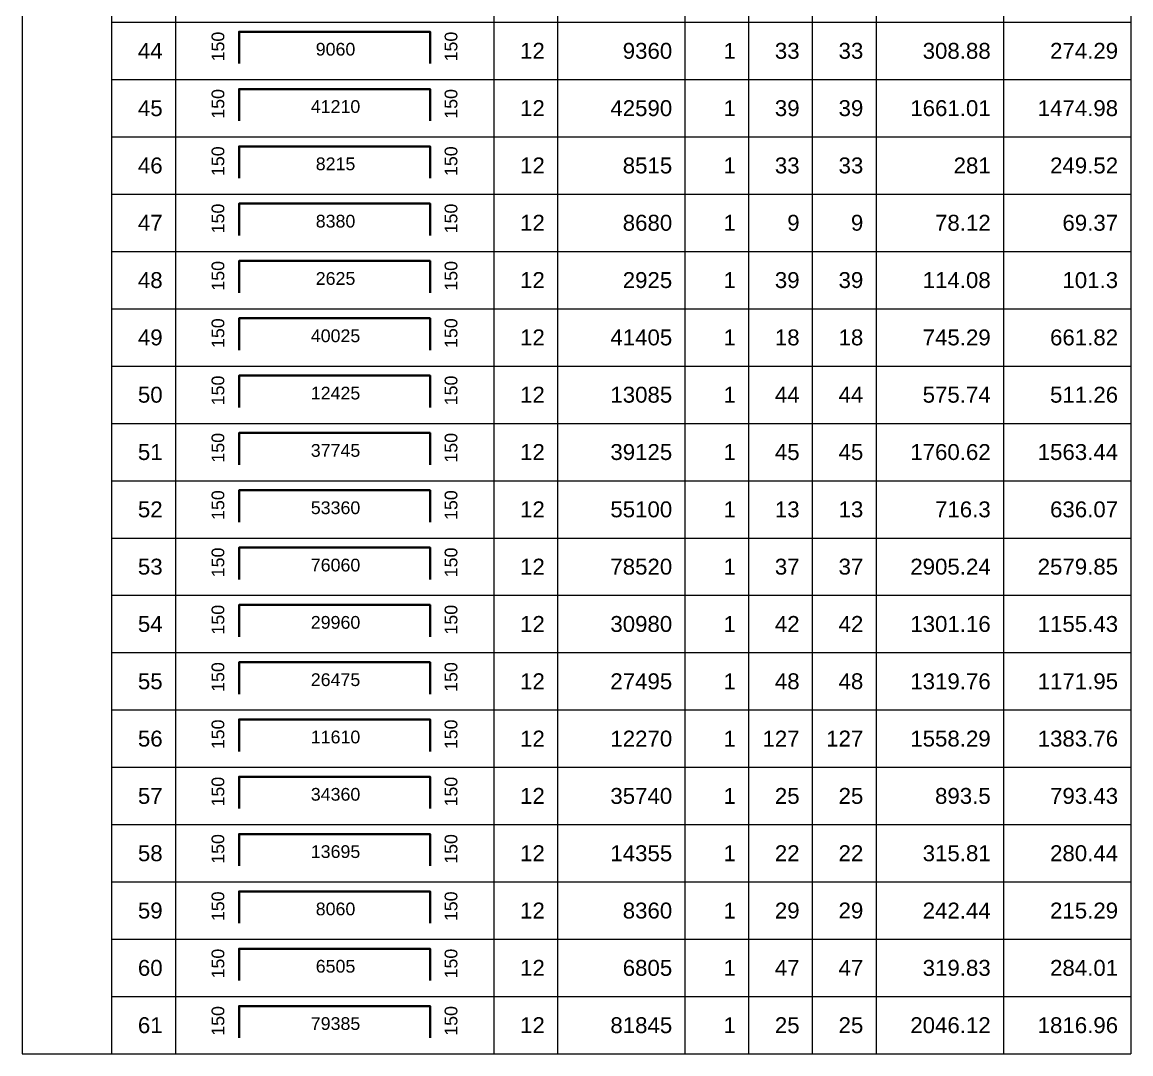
# Model space of a CAD drawing. Header units: millimetres. Extents: x -211477 to 1328726, y -15421 to 98394.
# Drawn here: x 1223840 to 1254473, y -10669 to 17843 of the extents above; entities that cross this region are included whole.
import ezdxf
from ezdxf.enums import TextEntityAlignment as Align

# ---------------------------------------------------------------- set-up
doc = ezdxf.new("R2010")
doc.units = ezdxf.units.MM
doc.header["$MEASUREMENT"] = 0
for name, color, linetype, lineweight in [('NDC_FRAME', 7, 'Continuous', 18), ('NDC_S_REBAR', 4, 'Continuous', 35), ('NDC_S_VN TEXT', 7, 'Continuous', 20), ('NDC_Table', 3, 'Continuous', 20)]:
    doc.layers.add(name, color=color, linetype=linetype, lineweight=lineweight)
doc.styles.add('ARIAL', font='arial.ttf', dxfattribs={"width": 0.8})

# ---------------------------------------------------------------- blocks, each defined once
blk = doc.blocks.new('dang04')
at = {"layer": 'NDC_S_REBAR'}
blk.add_lwpolyline([(3405, -650), (3405, -150), (6405, -150), (6405, -650)], dxfattribs=at)
at = {"layer": 'NDC_Table'}
for p, q in [((0, 0), (0, -900)), ((1405, 0), (1405, -900)), ((2405, 0), (2405, -900)), ((7405, 0), (7405, -900)), ((8405, 0), (8405, -900)), ((10405, 0), (10405, -900)), ((11405, 0), (11405, -900)), ((12405, 0), (12405, -900)), ((13405, 0), (13405, -900)), ((15405, 0), (15405, -900)), ((17405, 0), (17405, -900)), ((1405, -900), (17405, -900))]:
    blk.add_line(p, q, dxfattribs=at)
at = {"layer": 'NDC_S_VN TEXT', "style": 'ARIAL'}
for p in [(3073, -150), (6733, -150)]:
    blk.add_attdef('D03', text='', height=200, rotation=90, dxfattribs=at).set_placement(p, align=Align.MIDDLE_RIGHT)
for p in [(2205, -450), (8205, -450), (10205, -450), (11205, -450), (12205, -450), (13205, -450), (15205, -450), (17205, -450)]:
    blk.add_attdef('D03', text='', height=250, dxfattribs=at).set_placement(p, align=Align.MIDDLE_RIGHT)
blk.add_attdef('D03', text='', height=200, dxfattribs=at).set_placement((4920, -425), align=Align.MIDDLE_CENTER)

msp = doc.modelspace()

# ---------------------------------------------------------------- linework, layer by layer
at = {"layer": 'NDC_FRAME'}
msp.add_line((1223839.6, -10669), (1226312.9, -10669), dxfattribs=at)

# ---------------------------------------------------------------- block references
ref = msp.add_blockref('dang04', (1223839.6, 19427), dxfattribs=dict(at, xscale=1.759999999999996, yscale=1.759999999999996, zscale=1.759999999999996))
ref.add_attrib('D03', '43', dxfattribs={"layer": 'NDC_S_VN TEXT', "height": 440, "style": 'ARIAL'}).set_placement((1227720.9, 18635), align=Align.MIDDLE_RIGHT)
ref.add_attrib('D03', '150', dxfattribs={"layer": 'NDC_S_VN TEXT', "height": 352, "rotation": 90, "style": 'ARIAL'}).set_placement((1229248.7, 19163), align=Align.MIDDLE_RIGHT)
ref.add_attrib('D03', '39595', dxfattribs={"layer": 'NDC_S_VN TEXT', "height": 352, "style": 'ARIAL'}).set_placement((1232498.1, 18679.5), align=Align.MIDDLE_CENTER)
ref.add_attrib('D03', '150', dxfattribs={"layer": 'NDC_S_VN TEXT', "height": 352, "rotation": 90, "style": 'ARIAL'}).set_placement((1235688.8, 19163), align=Align.MIDDLE_RIGHT)
ref.add_attrib('D03', '12', dxfattribs={"layer": 'NDC_S_VN TEXT', "height": 440, "style": 'ARIAL'}).set_placement((1238280.9, 18635), align=Align.MIDDLE_RIGHT)
ref.add_attrib('D03', '40975', dxfattribs={"layer": 'NDC_S_VN TEXT', "height": 440, "style": 'ARIAL'}).set_placement((1241800.9, 18635), align=Align.MIDDLE_RIGHT)
ref.add_attrib('D03', '1', dxfattribs={"layer": 'NDC_S_VN TEXT', "height": 440, "style": 'ARIAL'}).set_placement((1243560.9, 18635), align=Align.MIDDLE_RIGHT)
ref.add_attrib('D03', '39', dxfattribs={"layer": 'NDC_S_VN TEXT', "height": 440, "style": 'ARIAL'}).set_placement((1245320.9, 18635), align=Align.MIDDLE_RIGHT)
ref.add_attrib('D03', '39', dxfattribs={"layer": 'NDC_S_VN TEXT', "height": 440, "style": 'ARIAL'}).set_placement((1247080.9, 18635.6), align=Align.MIDDLE_RIGHT)
ref.add_attrib('D03', '1598.02', dxfattribs={"layer": 'NDC_S_VN TEXT', "height": 440, "style": 'ARIAL'}).set_placement((1250600.9, 18635), align=Align.MIDDLE_RIGHT)
ref.add_attrib('D03', '1419.05', dxfattribs={"layer": 'NDC_S_VN TEXT', "height": 440, "style": 'ARIAL'}).set_placement((1254120.9, 18635), align=Align.MIDDLE_RIGHT)
ref = msp.add_blockref('dang04', (1223839.6, 17843), dxfattribs=dict(at, xscale=1.759999999999996, yscale=1.759999999999996, zscale=1.759999999999996))
ref.add_attrib('D03', '44', dxfattribs={"layer": 'NDC_S_VN TEXT', "height": 440, "style": 'ARIAL'}).set_placement((1227720.9, 17051), align=Align.MIDDLE_RIGHT)
ref.add_attrib('D03', '150', dxfattribs={"layer": 'NDC_S_VN TEXT', "height": 352, "rotation": 90, "style": 'ARIAL'}).set_placement((1229248.7, 17579), align=Align.MIDDLE_RIGHT)
ref.add_attrib('D03', '9060', dxfattribs={"layer": 'NDC_S_VN TEXT', "height": 352, "style": 'ARIAL'}).set_placement((1232498.1, 17095.5), align=Align.MIDDLE_CENTER)
ref.add_attrib('D03', '150', dxfattribs={"layer": 'NDC_S_VN TEXT', "height": 352, "rotation": 90, "style": 'ARIAL'}).set_placement((1235688.8, 17579), align=Align.MIDDLE_RIGHT)
ref.add_attrib('D03', '12', dxfattribs={"layer": 'NDC_S_VN TEXT', "height": 440, "style": 'ARIAL'}).set_placement((1238280.9, 17051), align=Align.MIDDLE_RIGHT)
ref.add_attrib('D03', '9360', dxfattribs={"layer": 'NDC_S_VN TEXT', "height": 440, "style": 'ARIAL'}).set_placement((1241800.9, 17051), align=Align.MIDDLE_RIGHT)
ref.add_attrib('D03', '1', dxfattribs={"layer": 'NDC_S_VN TEXT', "height": 440, "style": 'ARIAL'}).set_placement((1243560.9, 17051), align=Align.MIDDLE_RIGHT)
ref.add_attrib('D03', '33', dxfattribs={"layer": 'NDC_S_VN TEXT', "height": 440, "style": 'ARIAL'}).set_placement((1245320.9, 17051), align=Align.MIDDLE_RIGHT)
ref.add_attrib('D03', '33', dxfattribs={"layer": 'NDC_S_VN TEXT', "height": 440, "style": 'ARIAL'}).set_placement((1247080.9, 17051.6), align=Align.MIDDLE_RIGHT)
ref.add_attrib('D03', '308.88', dxfattribs={"layer": 'NDC_S_VN TEXT', "height": 440, "style": 'ARIAL'}).set_placement((1250600.9, 17051), align=Align.MIDDLE_RIGHT)
ref.add_attrib('D03', '274.29', dxfattribs={"layer": 'NDC_S_VN TEXT', "height": 440, "style": 'ARIAL'}).set_placement((1254120.9, 17051), align=Align.MIDDLE_RIGHT)
ref = msp.add_blockref('dang04', (1223839.6, 16259), dxfattribs=dict(at, xscale=1.759999999999996, yscale=1.759999999999996, zscale=1.759999999999996))
ref.add_attrib('D03', '45', dxfattribs={"layer": 'NDC_S_VN TEXT', "height": 440, "style": 'ARIAL'}).set_placement((1227720.9, 15467), align=Align.MIDDLE_RIGHT)
ref.add_attrib('D03', '150', dxfattribs={"layer": 'NDC_S_VN TEXT', "height": 352, "rotation": 90, "style": 'ARIAL'}).set_placement((1229248.7, 15995), align=Align.MIDDLE_RIGHT)
ref.add_attrib('D03', '41210', dxfattribs={"layer": 'NDC_S_VN TEXT', "height": 352, "style": 'ARIAL'}).set_placement((1232498.1, 15511.5), align=Align.MIDDLE_CENTER)
ref.add_attrib('D03', '150', dxfattribs={"layer": 'NDC_S_VN TEXT', "height": 352, "rotation": 90, "style": 'ARIAL'}).set_placement((1235688.8, 15995), align=Align.MIDDLE_RIGHT)
ref.add_attrib('D03', '12', dxfattribs={"layer": 'NDC_S_VN TEXT', "height": 440, "style": 'ARIAL'}).set_placement((1238280.9, 15467), align=Align.MIDDLE_RIGHT)
ref.add_attrib('D03', '42590', dxfattribs={"layer": 'NDC_S_VN TEXT', "height": 440, "style": 'ARIAL'}).set_placement((1241800.9, 15467), align=Align.MIDDLE_RIGHT)
ref.add_attrib('D03', '1', dxfattribs={"layer": 'NDC_S_VN TEXT', "height": 440, "style": 'ARIAL'}).set_placement((1243560.9, 15467), align=Align.MIDDLE_RIGHT)
ref.add_attrib('D03', '39', dxfattribs={"layer": 'NDC_S_VN TEXT', "height": 440, "style": 'ARIAL'}).set_placement((1245320.9, 15467), align=Align.MIDDLE_RIGHT)
ref.add_attrib('D03', '39', dxfattribs={"layer": 'NDC_S_VN TEXT', "height": 440, "style": 'ARIAL'}).set_placement((1247080.9, 15467.6), align=Align.MIDDLE_RIGHT)
ref.add_attrib('D03', '1661.01', dxfattribs={"layer": 'NDC_S_VN TEXT', "height": 440, "style": 'ARIAL'}).set_placement((1250600.9, 15467), align=Align.MIDDLE_RIGHT)
ref.add_attrib('D03', '1474.98', dxfattribs={"layer": 'NDC_S_VN TEXT', "height": 440, "style": 'ARIAL'}).set_placement((1254120.9, 15467), align=Align.MIDDLE_RIGHT)
ref = msp.add_blockref('dang04', (1223839.6, 14675), dxfattribs=dict(at, xscale=1.759999999999996, yscale=1.759999999999996, zscale=1.759999999999996))
ref.add_attrib('D03', '46', dxfattribs={"layer": 'NDC_S_VN TEXT', "height": 440, "style": 'ARIAL'}).set_placement((1227720.9, 13883), align=Align.MIDDLE_RIGHT)
ref.add_attrib('D03', '150', dxfattribs={"layer": 'NDC_S_VN TEXT', "height": 352, "rotation": 90, "style": 'ARIAL'}).set_placement((1229248.7, 14411), align=Align.MIDDLE_RIGHT)
ref.add_attrib('D03', '8215', dxfattribs={"layer": 'NDC_S_VN TEXT', "height": 352, "style": 'ARIAL'}).set_placement((1232498.1, 13927.5), align=Align.MIDDLE_CENTER)
ref.add_attrib('D03', '150', dxfattribs={"layer": 'NDC_S_VN TEXT', "height": 352, "rotation": 90, "style": 'ARIAL'}).set_placement((1235688.8, 14411), align=Align.MIDDLE_RIGHT)
ref.add_attrib('D03', '12', dxfattribs={"layer": 'NDC_S_VN TEXT', "height": 440, "style": 'ARIAL'}).set_placement((1238280.9, 13883), align=Align.MIDDLE_RIGHT)
ref.add_attrib('D03', '8515', dxfattribs={"layer": 'NDC_S_VN TEXT', "height": 440, "style": 'ARIAL'}).set_placement((1241800.9, 13883), align=Align.MIDDLE_RIGHT)
ref.add_attrib('D03', '1', dxfattribs={"layer": 'NDC_S_VN TEXT', "height": 440, "style": 'ARIAL'}).set_placement((1243560.9, 13883), align=Align.MIDDLE_RIGHT)
ref.add_attrib('D03', '33', dxfattribs={"layer": 'NDC_S_VN TEXT', "height": 440, "style": 'ARIAL'}).set_placement((1245320.9, 13883), align=Align.MIDDLE_RIGHT)
ref.add_attrib('D03', '33', dxfattribs={"layer": 'NDC_S_VN TEXT', "height": 440, "style": 'ARIAL'}).set_placement((1247080.9, 13883.6), align=Align.MIDDLE_RIGHT)
ref.add_attrib('D03', '281', dxfattribs={"layer": 'NDC_S_VN TEXT', "height": 440, "style": 'ARIAL'}).set_placement((1250600.9, 13883), align=Align.MIDDLE_RIGHT)
ref.add_attrib('D03', '249.52', dxfattribs={"layer": 'NDC_S_VN TEXT', "height": 440, "style": 'ARIAL'}).set_placement((1254120.9, 13883), align=Align.MIDDLE_RIGHT)
ref = msp.add_blockref('dang04', (1223839.6, 13091), dxfattribs=dict(at, xscale=1.759999999999996, yscale=1.759999999999996, zscale=1.759999999999996))
ref.add_attrib('D03', '47', dxfattribs={"layer": 'NDC_S_VN TEXT', "height": 440, "style": 'ARIAL'}).set_placement((1227720.9, 12299), align=Align.MIDDLE_RIGHT)
ref.add_attrib('D03', '150', dxfattribs={"layer": 'NDC_S_VN TEXT', "height": 352, "rotation": 90, "style": 'ARIAL'}).set_placement((1229248.7, 12827), align=Align.MIDDLE_RIGHT)
ref.add_attrib('D03', '8380', dxfattribs={"layer": 'NDC_S_VN TEXT', "height": 352, "style": 'ARIAL'}).set_placement((1232498.1, 12343.5), align=Align.MIDDLE_CENTER)
ref.add_attrib('D03', '150', dxfattribs={"layer": 'NDC_S_VN TEXT', "height": 352, "rotation": 90, "style": 'ARIAL'}).set_placement((1235688.8, 12827), align=Align.MIDDLE_RIGHT)
ref.add_attrib('D03', '12', dxfattribs={"layer": 'NDC_S_VN TEXT', "height": 440, "style": 'ARIAL'}).set_placement((1238280.9, 12299), align=Align.MIDDLE_RIGHT)
ref.add_attrib('D03', '8680', dxfattribs={"layer": 'NDC_S_VN TEXT', "height": 440, "style": 'ARIAL'}).set_placement((1241800.9, 12299), align=Align.MIDDLE_RIGHT)
ref.add_attrib('D03', '1', dxfattribs={"layer": 'NDC_S_VN TEXT', "height": 440, "style": 'ARIAL'}).set_placement((1243560.9, 12299), align=Align.MIDDLE_RIGHT)
ref.add_attrib('D03', '9', dxfattribs={"layer": 'NDC_S_VN TEXT', "height": 440, "style": 'ARIAL'}).set_placement((1245320.9, 12299), align=Align.MIDDLE_RIGHT)
ref.add_attrib('D03', '9', dxfattribs={"layer": 'NDC_S_VN TEXT', "height": 440, "style": 'ARIAL'}).set_placement((1247080.9, 12299.6), align=Align.MIDDLE_RIGHT)
ref.add_attrib('D03', '78.12', dxfattribs={"layer": 'NDC_S_VN TEXT', "height": 440, "style": 'ARIAL'}).set_placement((1250600.9, 12299), align=Align.MIDDLE_RIGHT)
ref.add_attrib('D03', '69.37', dxfattribs={"layer": 'NDC_S_VN TEXT', "height": 440, "style": 'ARIAL'}).set_placement((1254120.9, 12299), align=Align.MIDDLE_RIGHT)
ref = msp.add_blockref('dang04', (1223839.6, 11507), dxfattribs=dict(at, xscale=1.759999999999996, yscale=1.759999999999996, zscale=1.759999999999996))
ref.add_attrib('D03', '48', dxfattribs={"layer": 'NDC_S_VN TEXT', "height": 440, "style": 'ARIAL'}).set_placement((1227720.9, 10715), align=Align.MIDDLE_RIGHT)
ref.add_attrib('D03', '150', dxfattribs={"layer": 'NDC_S_VN TEXT', "height": 352, "rotation": 90, "style": 'ARIAL'}).set_placement((1229248.7, 11243), align=Align.MIDDLE_RIGHT)
ref.add_attrib('D03', '2625', dxfattribs={"layer": 'NDC_S_VN TEXT', "height": 352, "style": 'ARIAL'}).set_placement((1232498.1, 10759.5), align=Align.MIDDLE_CENTER)
ref.add_attrib('D03', '150', dxfattribs={"layer": 'NDC_S_VN TEXT', "height": 352, "rotation": 90, "style": 'ARIAL'}).set_placement((1235688.8, 11243), align=Align.MIDDLE_RIGHT)
ref.add_attrib('D03', '12', dxfattribs={"layer": 'NDC_S_VN TEXT', "height": 440, "style": 'ARIAL'}).set_placement((1238280.9, 10715), align=Align.MIDDLE_RIGHT)
ref.add_attrib('D03', '2925', dxfattribs={"layer": 'NDC_S_VN TEXT', "height": 440, "style": 'ARIAL'}).set_placement((1241800.9, 10715), align=Align.MIDDLE_RIGHT)
ref.add_attrib('D03', '1', dxfattribs={"layer": 'NDC_S_VN TEXT', "height": 440, "style": 'ARIAL'}).set_placement((1243560.9, 10715), align=Align.MIDDLE_RIGHT)
ref.add_attrib('D03', '39', dxfattribs={"layer": 'NDC_S_VN TEXT', "height": 440, "style": 'ARIAL'}).set_placement((1245320.9, 10715), align=Align.MIDDLE_RIGHT)
ref.add_attrib('D03', '39', dxfattribs={"layer": 'NDC_S_VN TEXT', "height": 440, "style": 'ARIAL'}).set_placement((1247080.9, 10715.6), align=Align.MIDDLE_RIGHT)
ref.add_attrib('D03', '114.08', dxfattribs={"layer": 'NDC_S_VN TEXT', "height": 440, "style": 'ARIAL'}).set_placement((1250600.9, 10715), align=Align.MIDDLE_RIGHT)
ref.add_attrib('D03', '101.3', dxfattribs={"layer": 'NDC_S_VN TEXT', "height": 440, "style": 'ARIAL'}).set_placement((1254120.9, 10715), align=Align.MIDDLE_RIGHT)
ref = msp.add_blockref('dang04', (1223839.6, 9923), dxfattribs=dict(at, xscale=1.759999999999996, yscale=1.759999999999996, zscale=1.759999999999996))
ref.add_attrib('D03', '49', dxfattribs={"layer": 'NDC_S_VN TEXT', "height": 440, "style": 'ARIAL'}).set_placement((1227720.9, 9131), align=Align.MIDDLE_RIGHT)
ref.add_attrib('D03', '150', dxfattribs={"layer": 'NDC_S_VN TEXT', "height": 352, "rotation": 90, "style": 'ARIAL'}).set_placement((1229248.7, 9659), align=Align.MIDDLE_RIGHT)
ref.add_attrib('D03', '40025', dxfattribs={"layer": 'NDC_S_VN TEXT', "height": 352, "style": 'ARIAL'}).set_placement((1232498.1, 9175.5), align=Align.MIDDLE_CENTER)
ref.add_attrib('D03', '150', dxfattribs={"layer": 'NDC_S_VN TEXT', "height": 352, "rotation": 90, "style": 'ARIAL'}).set_placement((1235688.8, 9659), align=Align.MIDDLE_RIGHT)
ref.add_attrib('D03', '12', dxfattribs={"layer": 'NDC_S_VN TEXT', "height": 440, "style": 'ARIAL'}).set_placement((1238280.9, 9131), align=Align.MIDDLE_RIGHT)
ref.add_attrib('D03', '41405', dxfattribs={"layer": 'NDC_S_VN TEXT', "height": 440, "style": 'ARIAL'}).set_placement((1241800.9, 9131), align=Align.MIDDLE_RIGHT)
ref.add_attrib('D03', '1', dxfattribs={"layer": 'NDC_S_VN TEXT', "height": 440, "style": 'ARIAL'}).set_placement((1243560.9, 9131), align=Align.MIDDLE_RIGHT)
ref.add_attrib('D03', '18', dxfattribs={"layer": 'NDC_S_VN TEXT', "height": 440, "style": 'ARIAL'}).set_placement((1245320.9, 9131), align=Align.MIDDLE_RIGHT)
ref.add_attrib('D03', '18', dxfattribs={"layer": 'NDC_S_VN TEXT', "height": 440, "style": 'ARIAL'}).set_placement((1247080.9, 9131.6), align=Align.MIDDLE_RIGHT)
ref.add_attrib('D03', '745.29', dxfattribs={"layer": 'NDC_S_VN TEXT', "height": 440, "style": 'ARIAL'}).set_placement((1250600.9, 9131), align=Align.MIDDLE_RIGHT)
ref.add_attrib('D03', '661.82', dxfattribs={"layer": 'NDC_S_VN TEXT', "height": 440, "style": 'ARIAL'}).set_placement((1254120.9, 9131), align=Align.MIDDLE_RIGHT)
ref = msp.add_blockref('dang04', (1223839.6, 8339), dxfattribs=dict(at, xscale=1.759999999999996, yscale=1.759999999999996, zscale=1.759999999999996))
ref.add_attrib('D03', '50', dxfattribs={"layer": 'NDC_S_VN TEXT', "height": 440, "style": 'ARIAL'}).set_placement((1227720.9, 7547), align=Align.MIDDLE_RIGHT)
ref.add_attrib('D03', '150', dxfattribs={"layer": 'NDC_S_VN TEXT', "height": 352, "rotation": 90, "style": 'ARIAL'}).set_placement((1229248.7, 8075), align=Align.MIDDLE_RIGHT)
ref.add_attrib('D03', '12425', dxfattribs={"layer": 'NDC_S_VN TEXT', "height": 352, "style": 'ARIAL'}).set_placement((1232498.1, 7591.5), align=Align.MIDDLE_CENTER)
ref.add_attrib('D03', '150', dxfattribs={"layer": 'NDC_S_VN TEXT', "height": 352, "rotation": 90, "style": 'ARIAL'}).set_placement((1235688.8, 8075), align=Align.MIDDLE_RIGHT)
ref.add_attrib('D03', '12', dxfattribs={"layer": 'NDC_S_VN TEXT', "height": 440, "style": 'ARIAL'}).set_placement((1238280.9, 7547), align=Align.MIDDLE_RIGHT)
ref.add_attrib('D03', '13085', dxfattribs={"layer": 'NDC_S_VN TEXT', "height": 440, "style": 'ARIAL'}).set_placement((1241800.9, 7547), align=Align.MIDDLE_RIGHT)
ref.add_attrib('D03', '1', dxfattribs={"layer": 'NDC_S_VN TEXT', "height": 440, "style": 'ARIAL'}).set_placement((1243560.9, 7547), align=Align.MIDDLE_RIGHT)
ref.add_attrib('D03', '44', dxfattribs={"layer": 'NDC_S_VN TEXT', "height": 440, "style": 'ARIAL'}).set_placement((1245320.9, 7547), align=Align.MIDDLE_RIGHT)
ref.add_attrib('D03', '44', dxfattribs={"layer": 'NDC_S_VN TEXT', "height": 440, "style": 'ARIAL'}).set_placement((1247080.9, 7547.6), align=Align.MIDDLE_RIGHT)
ref.add_attrib('D03', '575.74', dxfattribs={"layer": 'NDC_S_VN TEXT', "height": 440, "style": 'ARIAL'}).set_placement((1250600.9, 7547), align=Align.MIDDLE_RIGHT)
ref.add_attrib('D03', '511.26', dxfattribs={"layer": 'NDC_S_VN TEXT', "height": 440, "style": 'ARIAL'}).set_placement((1254120.9, 7547), align=Align.MIDDLE_RIGHT)
ref = msp.add_blockref('dang04', (1223839.6, 6755), dxfattribs=dict(at, xscale=1.759999999999996, yscale=1.759999999999996, zscale=1.759999999999996))
ref.add_attrib('D03', '51', dxfattribs={"layer": 'NDC_S_VN TEXT', "height": 440, "style": 'ARIAL'}).set_placement((1227720.9, 5963), align=Align.MIDDLE_RIGHT)
ref.add_attrib('D03', '150', dxfattribs={"layer": 'NDC_S_VN TEXT', "height": 352, "rotation": 90, "style": 'ARIAL'}).set_placement((1229248.7, 6491), align=Align.MIDDLE_RIGHT)
ref.add_attrib('D03', '37745', dxfattribs={"layer": 'NDC_S_VN TEXT', "height": 352, "style": 'ARIAL'}).set_placement((1232498.1, 6007.5), align=Align.MIDDLE_CENTER)
ref.add_attrib('D03', '150', dxfattribs={"layer": 'NDC_S_VN TEXT', "height": 352, "rotation": 90, "style": 'ARIAL'}).set_placement((1235688.8, 6491), align=Align.MIDDLE_RIGHT)
ref.add_attrib('D03', '12', dxfattribs={"layer": 'NDC_S_VN TEXT', "height": 440, "style": 'ARIAL'}).set_placement((1238280.9, 5963), align=Align.MIDDLE_RIGHT)
ref.add_attrib('D03', '39125', dxfattribs={"layer": 'NDC_S_VN TEXT', "height": 440, "style": 'ARIAL'}).set_placement((1241800.9, 5963), align=Align.MIDDLE_RIGHT)
ref.add_attrib('D03', '1', dxfattribs={"layer": 'NDC_S_VN TEXT', "height": 440, "style": 'ARIAL'}).set_placement((1243560.9, 5963), align=Align.MIDDLE_RIGHT)
ref.add_attrib('D03', '45', dxfattribs={"layer": 'NDC_S_VN TEXT', "height": 440, "style": 'ARIAL'}).set_placement((1245320.9, 5963), align=Align.MIDDLE_RIGHT)
ref.add_attrib('D03', '45', dxfattribs={"layer": 'NDC_S_VN TEXT', "height": 440, "style": 'ARIAL'}).set_placement((1247080.9, 5963.6), align=Align.MIDDLE_RIGHT)
ref.add_attrib('D03', '1760.62', dxfattribs={"layer": 'NDC_S_VN TEXT', "height": 440, "style": 'ARIAL'}).set_placement((1250600.9, 5963), align=Align.MIDDLE_RIGHT)
ref.add_attrib('D03', '1563.44', dxfattribs={"layer": 'NDC_S_VN TEXT', "height": 440, "style": 'ARIAL'}).set_placement((1254120.9, 5963), align=Align.MIDDLE_RIGHT)
ref = msp.add_blockref('dang04', (1223839.6, 5171), dxfattribs=dict(at, xscale=1.759999999999996, yscale=1.759999999999996, zscale=1.759999999999996))
ref.add_attrib('D03', '52', dxfattribs={"layer": 'NDC_S_VN TEXT', "height": 440, "style": 'ARIAL'}).set_placement((1227720.9, 4379), align=Align.MIDDLE_RIGHT)
ref.add_attrib('D03', '150', dxfattribs={"layer": 'NDC_S_VN TEXT', "height": 352, "rotation": 90, "style": 'ARIAL'}).set_placement((1229248.7, 4907), align=Align.MIDDLE_RIGHT)
ref.add_attrib('D03', '53360', dxfattribs={"layer": 'NDC_S_VN TEXT', "height": 352, "style": 'ARIAL'}).set_placement((1232498.1, 4423.5), align=Align.MIDDLE_CENTER)
ref.add_attrib('D03', '150', dxfattribs={"layer": 'NDC_S_VN TEXT', "height": 352, "rotation": 90, "style": 'ARIAL'}).set_placement((1235688.8, 4907), align=Align.MIDDLE_RIGHT)
ref.add_attrib('D03', '12', dxfattribs={"layer": 'NDC_S_VN TEXT', "height": 440, "style": 'ARIAL'}).set_placement((1238280.9, 4379), align=Align.MIDDLE_RIGHT)
ref.add_attrib('D03', '55100', dxfattribs={"layer": 'NDC_S_VN TEXT', "height": 440, "style": 'ARIAL'}).set_placement((1241800.9, 4379), align=Align.MIDDLE_RIGHT)
ref.add_attrib('D03', '1', dxfattribs={"layer": 'NDC_S_VN TEXT', "height": 440, "style": 'ARIAL'}).set_placement((1243560.9, 4379), align=Align.MIDDLE_RIGHT)
ref.add_attrib('D03', '13', dxfattribs={"layer": 'NDC_S_VN TEXT', "height": 440, "style": 'ARIAL'}).set_placement((1245320.9, 4379), align=Align.MIDDLE_RIGHT)
ref.add_attrib('D03', '13', dxfattribs={"layer": 'NDC_S_VN TEXT', "height": 440, "style": 'ARIAL'}).set_placement((1247080.9, 4379.6), align=Align.MIDDLE_RIGHT)
ref.add_attrib('D03', '716.3', dxfattribs={"layer": 'NDC_S_VN TEXT', "height": 440, "style": 'ARIAL'}).set_placement((1250600.9, 4379), align=Align.MIDDLE_RIGHT)
ref.add_attrib('D03', '636.07', dxfattribs={"layer": 'NDC_S_VN TEXT', "height": 440, "style": 'ARIAL'}).set_placement((1254120.9, 4379), align=Align.MIDDLE_RIGHT)
ref = msp.add_blockref('dang04', (1223839.6, 3587), dxfattribs=dict(at, xscale=1.759999999999996, yscale=1.759999999999996, zscale=1.759999999999996))
ref.add_attrib('D03', '53', dxfattribs={"layer": 'NDC_S_VN TEXT', "height": 440, "style": 'ARIAL'}).set_placement((1227720.9, 2795), align=Align.MIDDLE_RIGHT)
ref.add_attrib('D03', '150', dxfattribs={"layer": 'NDC_S_VN TEXT', "height": 352, "rotation": 90, "style": 'ARIAL'}).set_placement((1229248.7, 3323), align=Align.MIDDLE_RIGHT)
ref.add_attrib('D03', '76060', dxfattribs={"layer": 'NDC_S_VN TEXT', "height": 352, "style": 'ARIAL'}).set_placement((1232498.1, 2839.5), align=Align.MIDDLE_CENTER)
ref.add_attrib('D03', '150', dxfattribs={"layer": 'NDC_S_VN TEXT', "height": 352, "rotation": 90, "style": 'ARIAL'}).set_placement((1235688.8, 3323), align=Align.MIDDLE_RIGHT)
ref.add_attrib('D03', '12', dxfattribs={"layer": 'NDC_S_VN TEXT', "height": 440, "style": 'ARIAL'}).set_placement((1238280.9, 2795), align=Align.MIDDLE_RIGHT)
ref.add_attrib('D03', '78520', dxfattribs={"layer": 'NDC_S_VN TEXT', "height": 440, "style": 'ARIAL'}).set_placement((1241800.9, 2795), align=Align.MIDDLE_RIGHT)
ref.add_attrib('D03', '1', dxfattribs={"layer": 'NDC_S_VN TEXT', "height": 440, "style": 'ARIAL'}).set_placement((1243560.9, 2795), align=Align.MIDDLE_RIGHT)
ref.add_attrib('D03', '37', dxfattribs={"layer": 'NDC_S_VN TEXT', "height": 440, "style": 'ARIAL'}).set_placement((1245320.9, 2795), align=Align.MIDDLE_RIGHT)
ref.add_attrib('D03', '37', dxfattribs={"layer": 'NDC_S_VN TEXT', "height": 440, "style": 'ARIAL'}).set_placement((1247080.9, 2795.6), align=Align.MIDDLE_RIGHT)
ref.add_attrib('D03', '2905.24', dxfattribs={"layer": 'NDC_S_VN TEXT', "height": 440, "style": 'ARIAL'}).set_placement((1250600.9, 2795), align=Align.MIDDLE_RIGHT)
ref.add_attrib('D03', '2579.85', dxfattribs={"layer": 'NDC_S_VN TEXT', "height": 440, "style": 'ARIAL'}).set_placement((1254120.9, 2795), align=Align.MIDDLE_RIGHT)
ref = msp.add_blockref('dang04', (1223839.6, 2003), dxfattribs=dict(at, xscale=1.759999999999996, yscale=1.759999999999996, zscale=1.759999999999996))
ref.add_attrib('D03', '54', dxfattribs={"layer": 'NDC_S_VN TEXT', "height": 440, "style": 'ARIAL'}).set_placement((1227720.9, 1211), align=Align.MIDDLE_RIGHT)
ref.add_attrib('D03', '150', dxfattribs={"layer": 'NDC_S_VN TEXT', "height": 352, "rotation": 90, "style": 'ARIAL'}).set_placement((1229248.7, 1739), align=Align.MIDDLE_RIGHT)
ref.add_attrib('D03', '29960', dxfattribs={"layer": 'NDC_S_VN TEXT', "height": 352, "style": 'ARIAL'}).set_placement((1232498.1, 1255.5), align=Align.MIDDLE_CENTER)
ref.add_attrib('D03', '150', dxfattribs={"layer": 'NDC_S_VN TEXT', "height": 352, "rotation": 90, "style": 'ARIAL'}).set_placement((1235688.8, 1739), align=Align.MIDDLE_RIGHT)
ref.add_attrib('D03', '12', dxfattribs={"layer": 'NDC_S_VN TEXT', "height": 440, "style": 'ARIAL'}).set_placement((1238280.9, 1211), align=Align.MIDDLE_RIGHT)
ref.add_attrib('D03', '30980', dxfattribs={"layer": 'NDC_S_VN TEXT', "height": 440, "style": 'ARIAL'}).set_placement((1241800.9, 1211), align=Align.MIDDLE_RIGHT)
ref.add_attrib('D03', '1', dxfattribs={"layer": 'NDC_S_VN TEXT', "height": 440, "style": 'ARIAL'}).set_placement((1243560.9, 1211), align=Align.MIDDLE_RIGHT)
ref.add_attrib('D03', '42', dxfattribs={"layer": 'NDC_S_VN TEXT', "height": 440, "style": 'ARIAL'}).set_placement((1245320.9, 1211), align=Align.MIDDLE_RIGHT)
ref.add_attrib('D03', '42', dxfattribs={"layer": 'NDC_S_VN TEXT', "height": 440, "style": 'ARIAL'}).set_placement((1247080.9, 1211.6), align=Align.MIDDLE_RIGHT)
ref.add_attrib('D03', '1301.16', dxfattribs={"layer": 'NDC_S_VN TEXT', "height": 440, "style": 'ARIAL'}).set_placement((1250600.9, 1211), align=Align.MIDDLE_RIGHT)
ref.add_attrib('D03', '1155.43', dxfattribs={"layer": 'NDC_S_VN TEXT', "height": 440, "style": 'ARIAL'}).set_placement((1254120.9, 1211), align=Align.MIDDLE_RIGHT)
ref = msp.add_blockref('dang04', (1223839.6, 419), dxfattribs=dict(at, xscale=1.759999999999996, yscale=1.759999999999996, zscale=1.759999999999996))
ref.add_attrib('D03', '55', dxfattribs={"layer": 'NDC_S_VN TEXT', "height": 440, "style": 'ARIAL'}).set_placement((1227720.9, -373), align=Align.MIDDLE_RIGHT)
ref.add_attrib('D03', '150', dxfattribs={"layer": 'NDC_S_VN TEXT', "height": 352, "rotation": 90, "style": 'ARIAL'}).set_placement((1229248.7, 155), align=Align.MIDDLE_RIGHT)
ref.add_attrib('D03', '26475', dxfattribs={"layer": 'NDC_S_VN TEXT', "height": 352, "style": 'ARIAL'}).set_placement((1232498.1, -328.5), align=Align.MIDDLE_CENTER)
ref.add_attrib('D03', '150', dxfattribs={"layer": 'NDC_S_VN TEXT', "height": 352, "rotation": 90, "style": 'ARIAL'}).set_placement((1235688.8, 155), align=Align.MIDDLE_RIGHT)
ref.add_attrib('D03', '12', dxfattribs={"layer": 'NDC_S_VN TEXT', "height": 440, "style": 'ARIAL'}).set_placement((1238280.9, -373), align=Align.MIDDLE_RIGHT)
ref.add_attrib('D03', '27495', dxfattribs={"layer": 'NDC_S_VN TEXT', "height": 440, "style": 'ARIAL'}).set_placement((1241800.9, -373), align=Align.MIDDLE_RIGHT)
ref.add_attrib('D03', '1', dxfattribs={"layer": 'NDC_S_VN TEXT', "height": 440, "style": 'ARIAL'}).set_placement((1243560.9, -373), align=Align.MIDDLE_RIGHT)
ref.add_attrib('D03', '48', dxfattribs={"layer": 'NDC_S_VN TEXT', "height": 440, "style": 'ARIAL'}).set_placement((1245320.9, -373), align=Align.MIDDLE_RIGHT)
ref.add_attrib('D03', '48', dxfattribs={"layer": 'NDC_S_VN TEXT', "height": 440, "style": 'ARIAL'}).set_placement((1247080.9, -372.4), align=Align.MIDDLE_RIGHT)
ref.add_attrib('D03', '1319.76', dxfattribs={"layer": 'NDC_S_VN TEXT', "height": 440, "style": 'ARIAL'}).set_placement((1250600.9, -373), align=Align.MIDDLE_RIGHT)
ref.add_attrib('D03', '1171.95', dxfattribs={"layer": 'NDC_S_VN TEXT', "height": 440, "style": 'ARIAL'}).set_placement((1254120.9, -373), align=Align.MIDDLE_RIGHT)
ref = msp.add_blockref('dang04', (1223839.6, -1165), dxfattribs=dict(at, xscale=1.759999999999996, yscale=1.759999999999996, zscale=1.759999999999996))
ref.add_attrib('D03', '56', dxfattribs={"layer": 'NDC_S_VN TEXT', "height": 440, "style": 'ARIAL'}).set_placement((1227720.9, -1957), align=Align.MIDDLE_RIGHT)
ref.add_attrib('D03', '150', dxfattribs={"layer": 'NDC_S_VN TEXT', "height": 352, "rotation": 90, "style": 'ARIAL'}).set_placement((1229248.7, -1429), align=Align.MIDDLE_RIGHT)
ref.add_attrib('D03', '11610', dxfattribs={"layer": 'NDC_S_VN TEXT', "height": 352, "style": 'ARIAL'}).set_placement((1232498.1, -1912.5), align=Align.MIDDLE_CENTER)
ref.add_attrib('D03', '150', dxfattribs={"layer": 'NDC_S_VN TEXT', "height": 352, "rotation": 90, "style": 'ARIAL'}).set_placement((1235688.8, -1429), align=Align.MIDDLE_RIGHT)
ref.add_attrib('D03', '12', dxfattribs={"layer": 'NDC_S_VN TEXT', "height": 440, "style": 'ARIAL'}).set_placement((1238280.9, -1957), align=Align.MIDDLE_RIGHT)
ref.add_attrib('D03', '12270', dxfattribs={"layer": 'NDC_S_VN TEXT', "height": 440, "style": 'ARIAL'}).set_placement((1241800.9, -1957), align=Align.MIDDLE_RIGHT)
ref.add_attrib('D03', '1', dxfattribs={"layer": 'NDC_S_VN TEXT', "height": 440, "style": 'ARIAL'}).set_placement((1243560.9, -1957), align=Align.MIDDLE_RIGHT)
ref.add_attrib('D03', '127', dxfattribs={"layer": 'NDC_S_VN TEXT', "height": 440, "style": 'ARIAL'}).set_placement((1245320.9, -1957), align=Align.MIDDLE_RIGHT)
ref.add_attrib('D03', '127', dxfattribs={"layer": 'NDC_S_VN TEXT', "height": 440, "style": 'ARIAL'}).set_placement((1247080.9, -1956.4), align=Align.MIDDLE_RIGHT)
ref.add_attrib('D03', '1558.29', dxfattribs={"layer": 'NDC_S_VN TEXT', "height": 440, "style": 'ARIAL'}).set_placement((1250600.9, -1957), align=Align.MIDDLE_RIGHT)
ref.add_attrib('D03', '1383.76', dxfattribs={"layer": 'NDC_S_VN TEXT', "height": 440, "style": 'ARIAL'}).set_placement((1254120.9, -1957), align=Align.MIDDLE_RIGHT)
ref = msp.add_blockref('dang04', (1223839.6, -2749), dxfattribs=dict(at, xscale=1.759999999999996, yscale=1.759999999999996, zscale=1.759999999999996))
ref.add_attrib('D03', '57', dxfattribs={"layer": 'NDC_S_VN TEXT', "height": 440, "style": 'ARIAL'}).set_placement((1227720.9, -3541), align=Align.MIDDLE_RIGHT)
ref.add_attrib('D03', '150', dxfattribs={"layer": 'NDC_S_VN TEXT', "height": 352, "rotation": 90, "style": 'ARIAL'}).set_placement((1229248.7, -3013), align=Align.MIDDLE_RIGHT)
ref.add_attrib('D03', '34360', dxfattribs={"layer": 'NDC_S_VN TEXT', "height": 352, "style": 'ARIAL'}).set_placement((1232498.1, -3496.5), align=Align.MIDDLE_CENTER)
ref.add_attrib('D03', '150', dxfattribs={"layer": 'NDC_S_VN TEXT', "height": 352, "rotation": 90, "style": 'ARIAL'}).set_placement((1235688.8, -3013), align=Align.MIDDLE_RIGHT)
ref.add_attrib('D03', '12', dxfattribs={"layer": 'NDC_S_VN TEXT', "height": 440, "style": 'ARIAL'}).set_placement((1238280.9, -3541), align=Align.MIDDLE_RIGHT)
ref.add_attrib('D03', '35740', dxfattribs={"layer": 'NDC_S_VN TEXT', "height": 440, "style": 'ARIAL'}).set_placement((1241800.9, -3541), align=Align.MIDDLE_RIGHT)
ref.add_attrib('D03', '1', dxfattribs={"layer": 'NDC_S_VN TEXT', "height": 440, "style": 'ARIAL'}).set_placement((1243560.9, -3541), align=Align.MIDDLE_RIGHT)
ref.add_attrib('D03', '25', dxfattribs={"layer": 'NDC_S_VN TEXT', "height": 440, "style": 'ARIAL'}).set_placement((1245320.9, -3541), align=Align.MIDDLE_RIGHT)
ref.add_attrib('D03', '25', dxfattribs={"layer": 'NDC_S_VN TEXT', "height": 440, "style": 'ARIAL'}).set_placement((1247080.9, -3540.4), align=Align.MIDDLE_RIGHT)
ref.add_attrib('D03', '893.5', dxfattribs={"layer": 'NDC_S_VN TEXT', "height": 440, "style": 'ARIAL'}).set_placement((1250600.9, -3541), align=Align.MIDDLE_RIGHT)
ref.add_attrib('D03', '793.43', dxfattribs={"layer": 'NDC_S_VN TEXT', "height": 440, "style": 'ARIAL'}).set_placement((1254120.9, -3541), align=Align.MIDDLE_RIGHT)
ref = msp.add_blockref('dang04', (1223839.6, -4333), dxfattribs=dict(at, xscale=1.759999999999996, yscale=1.759999999999996, zscale=1.759999999999996))
ref.add_attrib('D03', '58', dxfattribs={"layer": 'NDC_S_VN TEXT', "height": 440, "style": 'ARIAL'}).set_placement((1227720.9, -5125), align=Align.MIDDLE_RIGHT)
ref.add_attrib('D03', '150', dxfattribs={"layer": 'NDC_S_VN TEXT', "height": 352, "rotation": 90, "style": 'ARIAL'}).set_placement((1229248.7, -4597), align=Align.MIDDLE_RIGHT)
ref.add_attrib('D03', '13695', dxfattribs={"layer": 'NDC_S_VN TEXT', "height": 352, "style": 'ARIAL'}).set_placement((1232498.1, -5080.5), align=Align.MIDDLE_CENTER)
ref.add_attrib('D03', '150', dxfattribs={"layer": 'NDC_S_VN TEXT', "height": 352, "rotation": 90, "style": 'ARIAL'}).set_placement((1235688.8, -4597), align=Align.MIDDLE_RIGHT)
ref.add_attrib('D03', '12', dxfattribs={"layer": 'NDC_S_VN TEXT', "height": 440, "style": 'ARIAL'}).set_placement((1238280.9, -5125), align=Align.MIDDLE_RIGHT)
ref.add_attrib('D03', '14355', dxfattribs={"layer": 'NDC_S_VN TEXT', "height": 440, "style": 'ARIAL'}).set_placement((1241800.9, -5125), align=Align.MIDDLE_RIGHT)
ref.add_attrib('D03', '1', dxfattribs={"layer": 'NDC_S_VN TEXT', "height": 440, "style": 'ARIAL'}).set_placement((1243560.9, -5125), align=Align.MIDDLE_RIGHT)
ref.add_attrib('D03', '22', dxfattribs={"layer": 'NDC_S_VN TEXT', "height": 440, "style": 'ARIAL'}).set_placement((1245320.9, -5125), align=Align.MIDDLE_RIGHT)
ref.add_attrib('D03', '22', dxfattribs={"layer": 'NDC_S_VN TEXT', "height": 440, "style": 'ARIAL'}).set_placement((1247080.9, -5124.4), align=Align.MIDDLE_RIGHT)
ref.add_attrib('D03', '315.81', dxfattribs={"layer": 'NDC_S_VN TEXT', "height": 440, "style": 'ARIAL'}).set_placement((1250600.9, -5125), align=Align.MIDDLE_RIGHT)
ref.add_attrib('D03', '280.44', dxfattribs={"layer": 'NDC_S_VN TEXT', "height": 440, "style": 'ARIAL'}).set_placement((1254120.9, -5125), align=Align.MIDDLE_RIGHT)
ref = msp.add_blockref('dang04', (1223839.6, -5917), dxfattribs=dict(at, xscale=1.759999999999996, yscale=1.759999999999996, zscale=1.759999999999996))
ref.add_attrib('D03', '59', dxfattribs={"layer": 'NDC_S_VN TEXT', "height": 440, "style": 'ARIAL'}).set_placement((1227720.9, -6709), align=Align.MIDDLE_RIGHT)
ref.add_attrib('D03', '150', dxfattribs={"layer": 'NDC_S_VN TEXT', "height": 352, "rotation": 90, "style": 'ARIAL'}).set_placement((1229248.7, -6181), align=Align.MIDDLE_RIGHT)
ref.add_attrib('D03', '8060', dxfattribs={"layer": 'NDC_S_VN TEXT', "height": 352, "style": 'ARIAL'}).set_placement((1232498.1, -6664.5), align=Align.MIDDLE_CENTER)
ref.add_attrib('D03', '150', dxfattribs={"layer": 'NDC_S_VN TEXT', "height": 352, "rotation": 90, "style": 'ARIAL'}).set_placement((1235688.8, -6181), align=Align.MIDDLE_RIGHT)
ref.add_attrib('D03', '12', dxfattribs={"layer": 'NDC_S_VN TEXT', "height": 440, "style": 'ARIAL'}).set_placement((1238280.9, -6709), align=Align.MIDDLE_RIGHT)
ref.add_attrib('D03', '8360', dxfattribs={"layer": 'NDC_S_VN TEXT', "height": 440, "style": 'ARIAL'}).set_placement((1241800.9, -6709), align=Align.MIDDLE_RIGHT)
ref.add_attrib('D03', '1', dxfattribs={"layer": 'NDC_S_VN TEXT', "height": 440, "style": 'ARIAL'}).set_placement((1243560.9, -6709), align=Align.MIDDLE_RIGHT)
ref.add_attrib('D03', '29', dxfattribs={"layer": 'NDC_S_VN TEXT', "height": 440, "style": 'ARIAL'}).set_placement((1245320.9, -6709), align=Align.MIDDLE_RIGHT)
ref.add_attrib('D03', '29', dxfattribs={"layer": 'NDC_S_VN TEXT', "height": 440, "style": 'ARIAL'}).set_placement((1247080.9, -6708.4), align=Align.MIDDLE_RIGHT)
ref.add_attrib('D03', '242.44', dxfattribs={"layer": 'NDC_S_VN TEXT', "height": 440, "style": 'ARIAL'}).set_placement((1250600.9, -6709), align=Align.MIDDLE_RIGHT)
ref.add_attrib('D03', '215.29', dxfattribs={"layer": 'NDC_S_VN TEXT', "height": 440, "style": 'ARIAL'}).set_placement((1254120.9, -6709), align=Align.MIDDLE_RIGHT)
ref = msp.add_blockref('dang04', (1223839.6, -7501), dxfattribs=dict(at, xscale=1.759999999999996, yscale=1.759999999999996, zscale=1.759999999999996))
ref.add_attrib('D03', '60', dxfattribs={"layer": 'NDC_S_VN TEXT', "height": 440, "style": 'ARIAL'}).set_placement((1227720.9, -8293), align=Align.MIDDLE_RIGHT)
ref.add_attrib('D03', '150', dxfattribs={"layer": 'NDC_S_VN TEXT', "height": 352, "rotation": 90, "style": 'ARIAL'}).set_placement((1229248.7, -7765), align=Align.MIDDLE_RIGHT)
ref.add_attrib('D03', '6505', dxfattribs={"layer": 'NDC_S_VN TEXT', "height": 352, "style": 'ARIAL'}).set_placement((1232498.1, -8248.5), align=Align.MIDDLE_CENTER)
ref.add_attrib('D03', '150', dxfattribs={"layer": 'NDC_S_VN TEXT', "height": 352, "rotation": 90, "style": 'ARIAL'}).set_placement((1235688.8, -7765), align=Align.MIDDLE_RIGHT)
ref.add_attrib('D03', '12', dxfattribs={"layer": 'NDC_S_VN TEXT', "height": 440, "style": 'ARIAL'}).set_placement((1238280.9, -8293), align=Align.MIDDLE_RIGHT)
ref.add_attrib('D03', '6805', dxfattribs={"layer": 'NDC_S_VN TEXT', "height": 440, "style": 'ARIAL'}).set_placement((1241800.9, -8293), align=Align.MIDDLE_RIGHT)
ref.add_attrib('D03', '1', dxfattribs={"layer": 'NDC_S_VN TEXT', "height": 440, "style": 'ARIAL'}).set_placement((1243560.9, -8293), align=Align.MIDDLE_RIGHT)
ref.add_attrib('D03', '47', dxfattribs={"layer": 'NDC_S_VN TEXT', "height": 440, "style": 'ARIAL'}).set_placement((1245320.9, -8293), align=Align.MIDDLE_RIGHT)
ref.add_attrib('D03', '47', dxfattribs={"layer": 'NDC_S_VN TEXT', "height": 440, "style": 'ARIAL'}).set_placement((1247080.9, -8292.4), align=Align.MIDDLE_RIGHT)
ref.add_attrib('D03', '319.83', dxfattribs={"layer": 'NDC_S_VN TEXT', "height": 440, "style": 'ARIAL'}).set_placement((1250600.9, -8293), align=Align.MIDDLE_RIGHT)
ref.add_attrib('D03', '284.01', dxfattribs={"layer": 'NDC_S_VN TEXT', "height": 440, "style": 'ARIAL'}).set_placement((1254120.9, -8293), align=Align.MIDDLE_RIGHT)
ref = msp.add_blockref('dang04', (1223839.6, -9085), dxfattribs=dict(at, xscale=1.759999999999996, yscale=1.759999999999996, zscale=1.759999999999996))
ref.add_attrib('D03', '61', dxfattribs={"layer": 'NDC_S_VN TEXT', "height": 440, "style": 'ARIAL'}).set_placement((1227720.9, -9877), align=Align.MIDDLE_RIGHT)
ref.add_attrib('D03', '150', dxfattribs={"layer": 'NDC_S_VN TEXT', "height": 352, "rotation": 90, "style": 'ARIAL'}).set_placement((1229248.7, -9349), align=Align.MIDDLE_RIGHT)
ref.add_attrib('D03', '79385', dxfattribs={"layer": 'NDC_S_VN TEXT', "height": 352, "style": 'ARIAL'}).set_placement((1232498.1, -9832.5), align=Align.MIDDLE_CENTER)
ref.add_attrib('D03', '150', dxfattribs={"layer": 'NDC_S_VN TEXT', "height": 352, "rotation": 90, "style": 'ARIAL'}).set_placement((1235688.8, -9349), align=Align.MIDDLE_RIGHT)
ref.add_attrib('D03', '12', dxfattribs={"layer": 'NDC_S_VN TEXT', "height": 440, "style": 'ARIAL'}).set_placement((1238280.9, -9877), align=Align.MIDDLE_RIGHT)
ref.add_attrib('D03', '81845', dxfattribs={"layer": 'NDC_S_VN TEXT', "height": 440, "style": 'ARIAL'}).set_placement((1241800.9, -9877), align=Align.MIDDLE_RIGHT)
ref.add_attrib('D03', '1', dxfattribs={"layer": 'NDC_S_VN TEXT', "height": 440, "style": 'ARIAL'}).set_placement((1243560.9, -9877), align=Align.MIDDLE_RIGHT)
ref.add_attrib('D03', '25', dxfattribs={"layer": 'NDC_S_VN TEXT', "height": 440, "style": 'ARIAL'}).set_placement((1245320.9, -9877), align=Align.MIDDLE_RIGHT)
ref.add_attrib('D03', '25', dxfattribs={"layer": 'NDC_S_VN TEXT', "height": 440, "style": 'ARIAL'}).set_placement((1247080.9, -9876.4), align=Align.MIDDLE_RIGHT)
ref.add_attrib('D03', '2046.12', dxfattribs={"layer": 'NDC_S_VN TEXT', "height": 440, "style": 'ARIAL'}).set_placement((1250600.9, -9877), align=Align.MIDDLE_RIGHT)
ref.add_attrib('D03', '1816.96', dxfattribs={"layer": 'NDC_S_VN TEXT', "height": 440, "style": 'ARIAL'}).set_placement((1254120.9, -9877), align=Align.MIDDLE_RIGHT)

doc.saveas('drawing.dxf')
